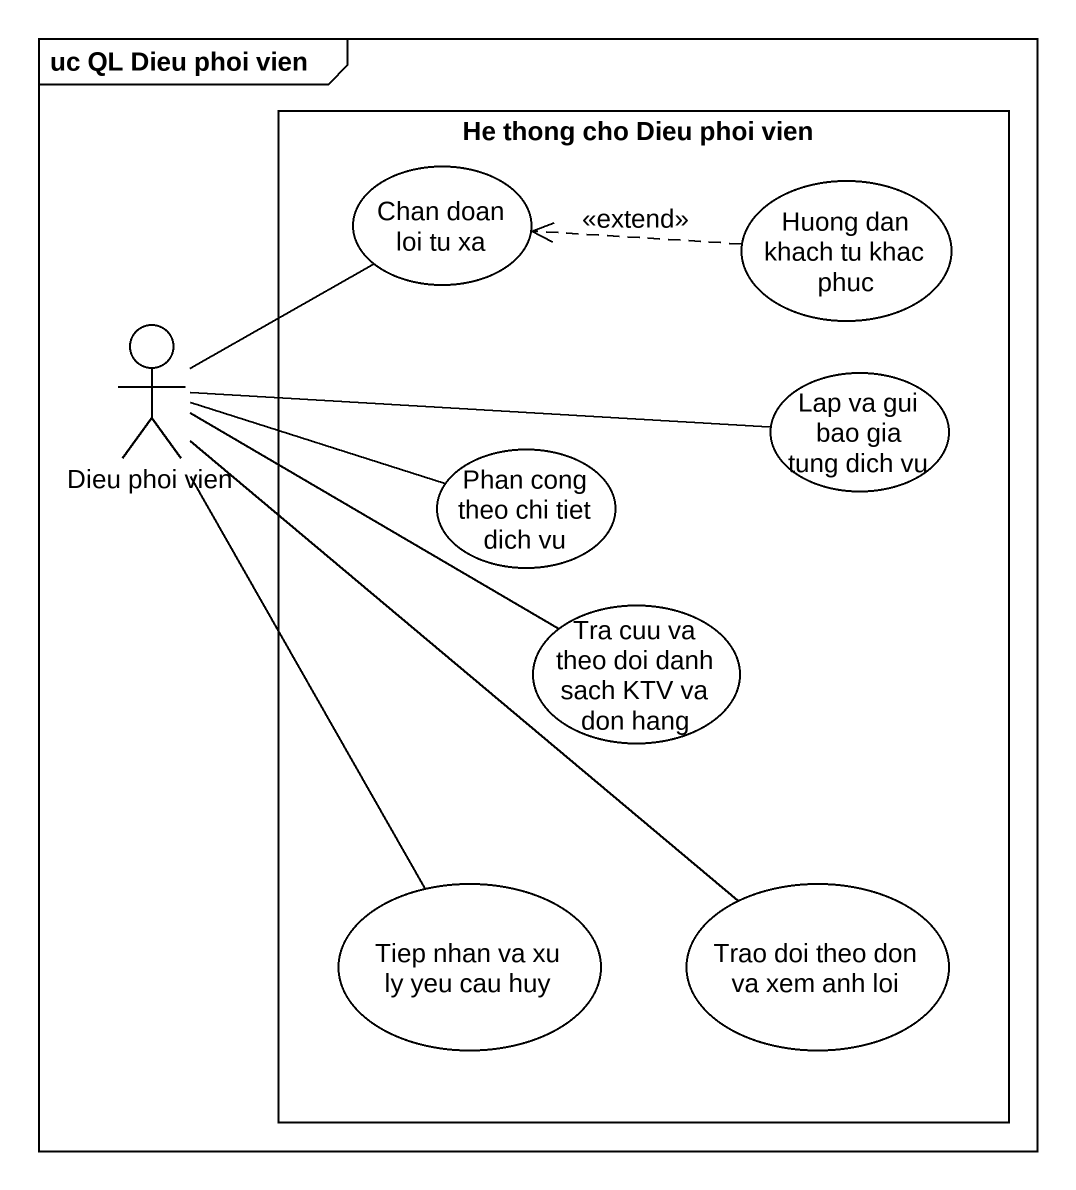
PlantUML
@startuml
mainframe uc QL Dieu phoi vien
rectangle "He thong cho Dieu phoi vien" as He_thong_cho_Dieu_phoi_vien {
  usecase "Chan doan loi tu xa" as Chan_doan_loi_tu_xa
  usecase "Huong dan khach tu khac phuc" as Huong_dan_khach_tu_khac_phuc
  usecase "Lap va gui bao gia tung dich vu" as Lap_va_gui_bao_gia_tung
  usecase "Phan cong theo chi tiet dich vu" as Phan_cong_theo_chi_tiet
  usecase "Tra cuu va theo doi danh sach KTV va don hang" as Tra_cuu_va_theo_doi_danh
  usecase "Tiep nhan va xu ly yeu cau huy" as Tiep_nhan_va_xu_ly_yeu_cau
  usecase "Trao doi theo don va xem anh loi" as Trao_doi_theo_don_va_xem
}
actor "Dieu phoi vien" as Dieu_phoi_vien
Huong_dan_khach_tu_khac_phuc .left.> Chan_doan_loi_tu_xa : <<extend>>
Dieu_phoi_vien -up- Chan_doan_loi_tu_xa
Dieu_phoi_vien -right- Lap_va_gui_bao_gia_tung
Dieu_phoi_vien -right- Phan_cong_theo_chi_tiet
Dieu_phoi_vien -right- Tra_cuu_va_theo_doi_danh
Dieu_phoi_vien -- Tiep_nhan_va_xu_ly_yeu_cau
Dieu_phoi_vien -- Trao_doi_theo_don_va_xem
@enduml
